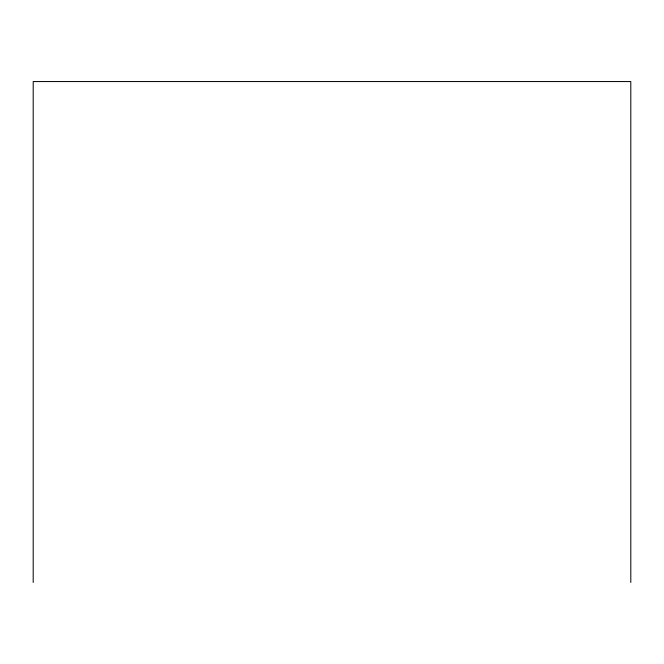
<?xml version="1.0" encoding="UTF-8"?>
<svg xmlns="http://www.w3.org/2000/svg" width="664" height="664" viewBox="0 0 664 664"><rect width="100%" height="100%" fill="white"/><g stroke="black" fill="none" stroke-linecap="round" stroke-linejoin="round"><path stroke-width="1" d="M630.8 582.444L630.8 81.556L33.2 81.556L33.2 582.444"/></g></svg>
